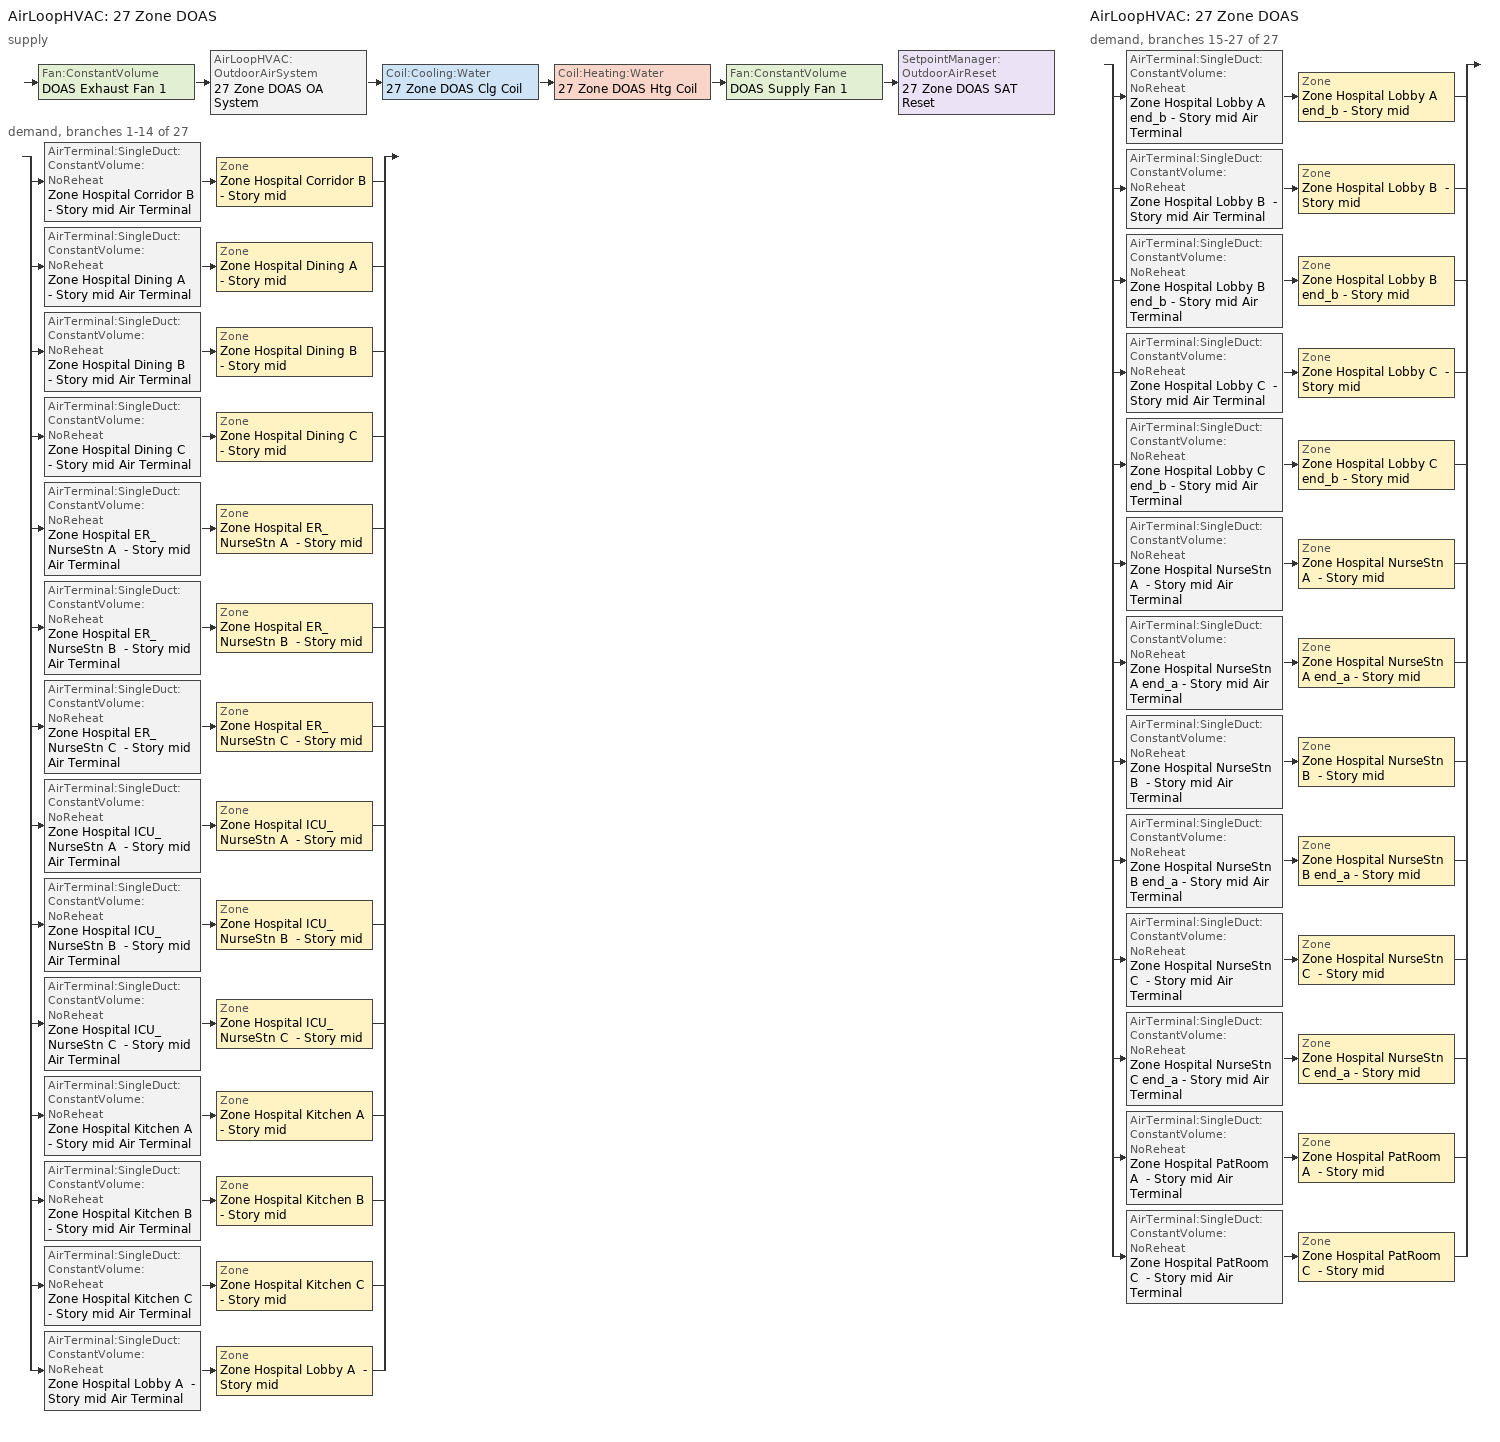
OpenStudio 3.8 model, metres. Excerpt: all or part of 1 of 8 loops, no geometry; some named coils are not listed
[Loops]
AirLoopHVAC '27 Zone DOAS'
 supply: Fan:ConstantVolume 'DOAS Exhaust Fan 1' > AirLoopHVAC:OutdoorAirSystem '27 Zone DOAS OA System' > Coil:Cooling:Water '27 Zone DOAS Clg Coil' > Coil:Heating:Water '27 Zone DOAS Htg Coil' > Fan:ConstantVolume 'DOAS Supply Fan 1' > SetpointManager:OutdoorAirReset '27 Zone DOAS SAT Reset'
 demand, branches 1-14 of 27: split
  | AirTerminal:SingleDuct:ConstantVolume:NoReheat 'Zone Hospital Corridor B  - Story mid Air Terminal' > Zone 'Zone Hospital Corridor B  - Story mid'
  | AirTerminal:SingleDuct:ConstantVolume:NoReheat 'Zone Hospital Dining A  - Story mid Air Terminal' > Zone 'Zone Hospital Dining A  - Story mid'
  | AirTerminal:SingleDuct:ConstantVolume:NoReheat 'Zone Hospital Dining B  - Story mid Air Terminal' > Zone 'Zone Hospital Dining B  - Story mid'
  | AirTerminal:SingleDuct:ConstantVolume:NoReheat 'Zone Hospital Dining C  - Story mid Air Terminal' > Zone 'Zone Hospital Dining C  - Story mid'
  | AirTerminal:SingleDuct:ConstantVolume:NoReheat 'Zone Hospital ER_NurseStn A  - Story mid Air Terminal' > Zone 'Zone Hospital ER_NurseStn A  - Story mid'
  | AirTerminal:SingleDuct:ConstantVolume:NoReheat 'Zone Hospital ER_NurseStn B  - Story mid Air Terminal' > Zone 'Zone Hospital ER_NurseStn B  - Story mid'
  | AirTerminal:SingleDuct:ConstantVolume:NoReheat 'Zone Hospital ER_NurseStn C  - Story mid Air Terminal' > Zone 'Zone Hospital ER_NurseStn C  - Story mid'
  | AirTerminal:SingleDuct:ConstantVolume:NoReheat 'Zone Hospital ICU_NurseStn A  - Story mid Air Terminal' > Zone 'Zone Hospital ICU_NurseStn A  - Story mid'
  | AirTerminal:SingleDuct:ConstantVolume:NoReheat 'Zone Hospital ICU_NurseStn B  - Story mid Air Terminal' > Zone 'Zone Hospital ICU_NurseStn B  - Story mid'
  | AirTerminal:SingleDuct:ConstantVolume:NoReheat 'Zone Hospital ICU_NurseStn C  - Story mid Air Terminal' > Zone 'Zone Hospital ICU_NurseStn C  - Story mid'
  | AirTerminal:SingleDuct:ConstantVolume:NoReheat 'Zone Hospital Kitchen A  - Story mid Air Terminal' > Zone 'Zone Hospital Kitchen A  - Story mid'
  | AirTerminal:SingleDuct:ConstantVolume:NoReheat 'Zone Hospital Kitchen B  - Story mid Air Terminal' > Zone 'Zone Hospital Kitchen B  - Story mid'
  | AirTerminal:SingleDuct:ConstantVolume:NoReheat 'Zone Hospital Kitchen C  - Story mid Air Terminal' > Zone 'Zone Hospital Kitchen C  - Story mid'
  | AirTerminal:SingleDuct:ConstantVolume:NoReheat 'Zone Hospital Lobby A  - Story mid Air Terminal' > Zone 'Zone Hospital Lobby A  - Story mid'
AirLoopHVAC '27 Zone DOAS'
 demand, branches 15-27 of 27: split
  | AirTerminal:SingleDuct:ConstantVolume:NoReheat 'Zone Hospital Lobby A end_b - Story mid Air Terminal' > Zone 'Zone Hospital Lobby A end_b - Story mid'
  | AirTerminal:SingleDuct:ConstantVolume:NoReheat 'Zone Hospital Lobby B  - Story mid Air Terminal' > Zone 'Zone Hospital Lobby B  - Story mid'
  | AirTerminal:SingleDuct:ConstantVolume:NoReheat 'Zone Hospital Lobby B end_b - Story mid Air Terminal' > Zone 'Zone Hospital Lobby B end_b - Story mid'
  | AirTerminal:SingleDuct:ConstantVolume:NoReheat 'Zone Hospital Lobby C  - Story mid Air Terminal' > Zone 'Zone Hospital Lobby C  - Story mid'
  | AirTerminal:SingleDuct:ConstantVolume:NoReheat 'Zone Hospital Lobby C end_b - Story mid Air Terminal' > Zone 'Zone Hospital Lobby C end_b - Story mid'
  | AirTerminal:SingleDuct:ConstantVolume:NoReheat 'Zone Hospital NurseStn A  - Story mid Air Terminal' > Zone 'Zone Hospital NurseStn A  - Story mid'
  | AirTerminal:SingleDuct:ConstantVolume:NoReheat 'Zone Hospital NurseStn A end_a - Story mid Air Terminal' > Zone 'Zone Hospital NurseStn A end_a - Story mid'
  | AirTerminal:SingleDuct:ConstantVolume:NoReheat 'Zone Hospital NurseStn B  - Story mid Air Terminal' > Zone 'Zone Hospital NurseStn B  - Story mid'
  | AirTerminal:SingleDuct:ConstantVolume:NoReheat 'Zone Hospital NurseStn B end_a - Story mid Air Terminal' > Zone 'Zone Hospital NurseStn B end_a - Story mid'
  | AirTerminal:SingleDuct:ConstantVolume:NoReheat 'Zone Hospital NurseStn C  - Story mid Air Terminal' > Zone 'Zone Hospital NurseStn C  - Story mid'
  | AirTerminal:SingleDuct:ConstantVolume:NoReheat 'Zone Hospital NurseStn C end_a - Story mid Air Terminal' > Zone 'Zone Hospital NurseStn C end_a - Story mid'
  | AirTerminal:SingleDuct:ConstantVolume:NoReheat 'Zone Hospital PatRoom A  - Story mid Air Terminal' > Zone 'Zone Hospital PatRoom A  - Story mid'
  | AirTerminal:SingleDuct:ConstantVolume:NoReheat 'Zone Hospital PatRoom C  - Story mid Air Terminal' > Zone 'Zone Hospital PatRoom C  - Story mid'
[Sizing:Zone] Zone Cooling Design Supply Air Temperature Input Method=SupplyAirTemperature; Zone Cooling Design Supply Air Temperature {C}=12.7778; Zone Cooling Design Supply Air Temperature Difference {deltaC}=11.11; Zone Heating Design Supply Air Temperature Input Method=SupplyAirTemperature; Zone Heating Design Supply Air Temperature {C}=40; Zone Heating Design Supply Air Temperature Difference {deltaC}=11.11; Zone Cooling Design Supply Air Humidity Ratio {kg-H2O/kg-air}=0.0085; Zone Heating Design Supply Air Humidity Ratio {kg-H2O/kg-air}=0.008; Cooling Design Air Flow Method=DesignDay; Heating Design Air Flow Method=DesignDay; Account for Dedicated Outdoor Air System=Yes; Dedicated Outdoor Air System Control Strategy=NeutralSupplyAir; Dedicated Outdoor Air Low Setpoint Temperature for Design {C}=15.556; Dedicated Outdoor Air High Setpoint Temperature for Design {C}=21.111; Zone Load Sizing Method=Sensible Load Only No Latent Load; Zone Latent Cooling Design Supply Air Humidity Ratio Input Method=HumidityRatioDifference; Zone Cooling Design Supply Air Humidity Ratio Difference {kgWater/kgDryAir}=0.005; Zone Latent Heating Design Supply Air Humidity Ratio Input Method=HumidityRatioDifference; Zone Humidification Design Supply Air Humidity Ratio Difference {kgWater/kgDryAir}=0.005
Zone Hospital NurseStn A end_a - Story mid; Zone Hospital NurseStn B end_a - Story mid; Zone Hospital NurseStn C end_a - Story mid; Zone Hospital NurseStn A  - Story mid; Zone Hospital NurseStn B  - Story mid; Zone Hospital NurseStn C  - Story mid; Zone Hospital ICU_NurseStn A  - Story mid; Zone Hospital ICU_NurseStn B  - Story mid; Zone Hospital ICU_NurseStn C  - Story mid; Zone Hospital Dining A  - Story mid; Zone Hospital Dining B  - Story mid; Zone Hospital Dining C  - Story mid; Zone Hospital Kitchen A  - Story mid; Zone Hospital Kitchen B  - Story mid; Zone Hospital Kitchen C  - Story mid; Zone Hospital PatRoom A  - Story mid; Zone Hospital Corridor B  - Story mid; Zone Hospital PatRoom C  - Story mid; Zone Hospital ER_NurseStn A  - Story mid; Zone Hospital ER_NurseStn B  - Story mid; Zone Hospital ER_NurseStn C  - Story mid; Zone Hospital Lobby A  - Story mid; Zone Hospital Lobby B  - Story mid; Zone Hospital Lobby C  - Story mid; Zone Hospital Lobby A end_b - Story mid; Zone Hospital Lobby B end_b - Story mid; Zone Hospital Lobby C end_b - Story mid
[Zone equipment]
Zone Hospital NurseStn A end_a - Story mid: Zone Hospital NurseStn A end_a - Story mid Air Terminal, Zone Hospital NurseStn A end_a - Story mid FCU
Zone Hospital NurseStn B end_a - Story mid: Zone Hospital NurseStn B end_a - Story mid Air Terminal, Zone Hospital NurseStn B end_a - Story mid FCU
Zone Hospital NurseStn C end_a - Story mid: Zone Hospital NurseStn C end_a - Story mid Air Terminal, Zone Hospital NurseStn C end_a - Story mid FCU
Zone Hospital NurseStn A  - Story mid: Zone Hospital NurseStn A  - Story mid Air Terminal, Zone Hospital NurseStn A  - Story mid FCU
Zone Hospital NurseStn B  - Story mid: Zone Hospital NurseStn B  - Story mid Air Terminal, Zone Hospital NurseStn B  - Story mid FCU
Zone Hospital NurseStn C  - Story mid: Zone Hospital NurseStn C  - Story mid Air Terminal, Zone Hospital NurseStn C  - Story mid FCU
Zone Hospital ICU_NurseStn A  - Story mid: Zone Hospital ICU_NurseStn A  - Story mid Air Terminal, Zone Hospital ICU_NurseStn A  - Story mid FCU
Zone Hospital ICU_NurseStn B  - Story mid: Zone Hospital ICU_NurseStn B  - Story mid Air Terminal, Zone Hospital ICU_NurseStn B  - Story mid FCU
Zone Hospital ICU_NurseStn C  - Story mid: Zone Hospital ICU_NurseStn C  - Story mid Air Terminal, Zone Hospital ICU_NurseStn C  - Story mid FCU
Zone Hospital Dining A  - Story mid: Zone Hospital Kitchen A  - Story mid Transfer Air Source, Zone Hospital Dining A  - Story mid Air Terminal, Zone Hospital Dining A  - Story mid FCU
Zone Hospital Dining B  - Story mid: Zone Hospital Kitchen B  - Story mid Transfer Air Source, Zone Hospital Dining B  - Story mid Air Terminal, Zone Hospital Dining B  - Story mid FCU
Zone Hospital Dining C  - Story mid: Zone Hospital Kitchen C  - Story mid Transfer Air Source, Zone Hospital Dining C  - Story mid Air Terminal, Zone Hospital Dining C  - Story mid FCU
Zone Hospital Kitchen A  - Story mid: Zone Hospital Kitchen A  - Story mid Exhaust Fan, Zone Hospital Kitchen A  - Story mid Air Terminal, Zone Hospital Kitchen A  - Story mid FCU
Zone Hospital Kitchen B  - Story mid: Zone Hospital Kitchen B  - Story mid Exhaust Fan, Zone Hospital Kitchen B  - Story mid Air Terminal, Zone Hospital Kitchen B  - Story mid FCU
Zone Hospital Kitchen C  - Story mid: Zone Hospital Kitchen C  - Story mid Exhaust Fan, Zone Hospital Kitchen C  - Story mid Air Terminal, Zone Hospital Kitchen C  - Story mid FCU
Zone Hospital PatRoom A  - Story mid: Zone Hospital PatRoom A  - Story mid Air Terminal, Zone Hospital PatRoom A  - Story mid FCU
Zone Hospital Corridor B  - Story mid: Zone Hospital Corridor B  - Story mid Air Terminal, Zone Hospital Corridor B  - Story mid FCU
Zone Hospital PatRoom C  - Story mid: Zone Hospital PatRoom C  - Story mid Air Terminal, Zone Hospital PatRoom C  - Story mid FCU
Zone Hospital ER_NurseStn A  - Story mid: Zone Hospital ER_NurseStn A  - Story mid Air Terminal, Zone Hospital ER_NurseStn A  - Story mid FCU
Zone Hospital ER_NurseStn B  - Story mid: Zone Hospital ER_NurseStn B  - Story mid Air Terminal, Zone Hospital ER_NurseStn B  - Story mid FCU
Zone Hospital ER_NurseStn C  - Story mid: Zone Hospital ER_NurseStn C  - Story mid Air Terminal, Zone Hospital ER_NurseStn C  - Story mid FCU
Zone Hospital Lobby A  - Story mid: Zone Hospital Lobby A  - Story mid Air Terminal, Zone Hospital Lobby A  - Story mid FCU
Zone Hospital Lobby B  - Story mid: Zone Hospital Lobby B  - Story mid Air Terminal, Zone Hospital Lobby B  - Story mid FCU
Zone Hospital Lobby C  - Story mid: Zone Hospital Lobby C  - Story mid Air Terminal, Zone Hospital Lobby C  - Story mid FCU
Zone Hospital Lobby A end_b - Story mid: Zone Hospital Lobby A end_b - Story mid Air Terminal, Zone Hospital Lobby A end_b - Story mid FCU
Zone Hospital Lobby B end_b - Story mid: Zone Hospital Lobby B end_b - Story mid Air Terminal, Zone Hospital Lobby B end_b - Story mid FCU
Zone Hospital Lobby C end_b - Story mid: Zone Hospital Lobby C end_b - Story mid Air Terminal, Zone Hospital Lobby C end_b - Story mid FCU
[Fan:ZoneExhaust] Availability Schedule=Hospital Kitchen Exhaust; Fan Total Efficiency=0.0273754; Pressure Rise {Pa}=124.544; System Availability Manager Coupling Mode=Decoupled
Name | Maximum Flow Rate {m3/s} | Flow Fraction Schedule | Balanced Exhaust Fraction Schedule
Zone Hospital Kitchen A  - Story mid Exhaust Fan; Zone Hospital Kitchen C  - Story mid Exhaust Fan | 0.123098 | Hospital Kitchen Exhaust | Hospital Kitchen Exhaust Fan Balanced Exhaust Fraction Schedule
Zone Hospital Kitchen A  - Story mid Transfer Air Source; Zone Hospital Kitchen C  - Story mid Transfer Air Source | 0.0548772
Zone Hospital Kitchen B  - Story mid Exhaust Fan | 0.779622 | Hospital Kitchen Exhaust | Hospital Kitchen Exhaust Fan Balanced Exhaust Fraction Schedule
Zone Hospital Kitchen B  - Story mid Transfer Air Source | 0.347556
[Refrigeration:WalkIn] Availability Schedule=Always On Discrete; Rated Total Heating Power {W}=0; Rated Circulation Fan Power {W}=0; Rated Total Lighting Power {W}=360; Lighting Schedule=Always On; Defrost Control Type=TimeSchedule; Temperature Termination Defrost Fraction to Ice=0.7; Insulated Floor Surface Area {m2}=33.4451; Insulated Floor U-Value {W/m2-K}=0.207
Name | Rated Coil Cooling Capacity {W} | Operating Temperature {C} | Rated Cooling Source Temperature {C} | Rated Cooling Coil Fan Power {W} | Defrost Type | Defrost Schedule | Defrost Drip-Down Schedule | Defrost Power {W} | WalkIn Zone Boundary 1
Hospital Cooler | 7912.92 | 2 | -3.88889 | 600 | OffCycle | Refrigeration Defrost Schedule | Refrigeration Dripdown Schedule | 0 | Refrigeration Walk In Zone Boundary 1
Hospital Freezer | 8059.45 | -23 | -28.3333 | 760 | Electric | Refrigeration Defrost Schedule 1 | Refrigeration Dripdown Schedule 1 | 4000 | Refrigeration Walk In Zone Boundary 2
[Refrigeration:WalkIn:ZoneBoundary] Zone=Zone Hospital Kitchen B  - Story mid; Total Insulated Surface Area Facing Zone {m2}=43.4; Insulated Surface U-Value Facing Zone {W/m2-K}=0.235; Area of Stocking Doors Facing Zone {m2}=2; Height of Stocking Doors Facing Zone {m}=2; Stocking Door Opening Schedule Name Facing Zone=door_wi_sched; Stocking Door Opening Protection Type Facing Zone=None
Refrigeration Walk In Zone Boundary 1; Refrigeration Walk In Zone Boundary 2
[AirLoopHVAC]
27 Zone DOAS: Availability Schedule=27 Zone DOAS Occ Sch; Design Supply Air Flow Rate {m3/s}=5.0048; Design Return Air Flow Fraction of Supply Air Flow=1
[Sizing:System]
27 Zone DOAS: Type of Load to Size On=VentilationRequirement; Design Outdoor Air Flow Rate {m3/s}=5.0048; Central Heating Maximum System Air Flow Ratio=1; Preheat Design Temperature {C}=7; Preheat Design Humidity Ratio {kg-H2O/kg-Air}=0.008; Precool Design Temperature {C}=12.8; Precool Design Humidity Ratio {kg-H2O/kg-Air}=0.008; Central Cooling Design Supply Air Temperature {C}=15.5556; Central Heating Design Supply Air Temperature {C}=21.1111; Sizing Option=Coincident; 100% Outdoor Air in Cooling=Yes; 100% Outdoor Air in Heating=Yes; Central Cooling Design Supply Air Humidity Ratio {kg-H2O/kg-Air}=0.0085; System Outdoor Air Method=ZoneSum; Zone Maximum Outdoor Air Fraction=1; Cooling Supply Air Flow Rate Per Floor Area {m3/s-m2}=0.00996765; Cooling Fraction of Autosized Cooling Supply Air Flow Rate=1; Cooling Supply Air Flow Rate Per Unit Cooling Capacity {m3/s-W}=3.94755e-05; Heating Supply Air Flow Rate Per Floor Area {m3/s-m2}=0.00996765; Heating Fraction of Autosized Heating Supply Air Flow Rate=1; Heating Fraction of Autosized Cooling Supply Air Flow Rate=1; Heating Supply Air Flow Rate Per Unit Heating Capacity {m3/s-W}=3.15882e-05; Cooling Design Capacity Method=CoolingDesignCapacity; Cooling Design Capacity {W}=115196; Cooling Design Capacity Per Floor Area {W/m2}=234.7; Fraction of Autosized Cooling Design Capacity=1; Heating Design Capacity Method=HeatingDesignCapacity; Heating Design Capacity {W}=220297; Heating Design Capacity Per Floor Area {W/m2}=157; Fraction of Autosized Heating Design Capacity=1; Central Cooling Capacity Control Method=OnOff; Occupant Diversity=1
[Fan:ConstantVolume] Availability Schedule=Always On Discrete; Fan Total Efficiency=0.5915; Pressure Rise {Pa}=1110.94; Maximum Flow Rate {m3/s}=5.0048; Motor Efficiency=0.91; Motor In Airstream Fraction=1
DOAS Supply Fan 1; DOAS Exhaust Fan 1
[Controller:OutdoorAir]
27 Zone DOAS Outdoor Air Controller: Minimum Outdoor Air Flow Rate {m3/s}=5.0048; Maximum Outdoor Air Flow Rate {m3/s}=5.0048; Economizer Control Type=FixedDryBulb; Economizer Control Action Type=ModulateFlow; Economizer Maximum Limit Dry-Bulb Temperature {C}=12.7778; Lockout Type=LockoutWithHeating; Minimum Limit Type=FixedMinimum; Minimum Outdoor Air Schedule=27 Zone DOAS Occ Sch; Minimum Fraction of Outdoor Air Schedule=Always On Discrete; Controller Mechanical Ventilation=27 Zone DOAS Mechanical Ventilation Controller; High Humidity Control=No; Heat Recovery Bypass Control Type=BypassWhenWithinEconomizerLimits; Economizer Operation Staging=InterlockedWithMechanicalCooling
[Controller:MechanicalVentilation]
27 Zone DOAS Mechanical Ventilation Controller: Availability Schedule=Always On Discrete; System Outdoor Air Method=ZoneSum
[AirLoopHVAC:OutdoorAirSystem]
27 Zone DOAS OA System: Controller=27 Zone DOAS Outdoor Air Controller
[SetpointManager:OutdoorAirReset]
27 Zone DOAS SAT Reset: Control Variable=Temperature; Setpoint at Outdoor Low Temperature {C}=21.1111; Outdoor Low Temperature {C}=12.7778; Setpoint at Outdoor High Temperature {C}=15.5556; Outdoor High Temperature {C}=21.1111; Setpoint Node or NodeList=27 Zone DOAS Supply Outlet Node
[AirTerminal:SingleDuct:ConstantVolume:NoReheat] Availability Schedule=Always On Discrete
Name | Maximum Air Flow Rate {m3/s}
Zone Hospital Corridor B  - Story mid Air Terminal | 0.11981
Zone Hospital Dining A  - Story mid Air Terminal; Zone Hospital Dining C  - Story mid Air Terminal | 0.0316037
Zone Hospital Dining B  - Story mid Air Terminal | 0.200157
Zone Hospital ER_NurseStn A  - Story mid Air Terminal; Zone Hospital ER_NurseStn C  - Story mid Air Terminal | 0.058512
Zone Hospital ER_NurseStn B  - Story mid Air Terminal | 0.370576
Zone Hospital ICU_NurseStn A  - Story mid Air Terminal; Zone Hospital ICU_NurseStn C  - Story mid Air Terminal | 0.0112772
Zone Hospital ICU_NurseStn B  - Story mid Air Terminal | 0.0714223
Zone Hospital Kitchen A  - Story mid Air Terminal; Zone Hospital Kitchen C  - Story mid Air Terminal | 0.130484
Zone Hospital Kitchen B  - Story mid Air Terminal | 0.8264
Zone Hospital Lobby A  - Story mid Air Terminal; Zone Hospital Lobby C  - Story mid Air Terminal | 0.0493761
Zone Hospital Lobby A end_b - Story mid Air Terminal; Zone Hospital Lobby C end_b - Story mid Air Terminal; Zone Hospital NurseStn A end_a - Story mid Air Terminal; Zone Hospital NurseStn C end_a - Story mid Air Terminal | 0.0303273
Zone Hospital Lobby B  - Story mid Air Terminal | 0.312715
Zone Hospital Lobby B end_b - Story mid Air Terminal; Zone Hospital NurseStn B end_a - Story mid Air Terminal | 0.192073
Zone Hospital NurseStn A  - Story mid Air Terminal; Zone Hospital NurseStn C  - Story mid Air Terminal | 0.178697
Zone Hospital NurseStn B  - Story mid Air Terminal | 1.13175
Zone Hospital PatRoom A  - Story mid Air Terminal; Zone Hospital PatRoom C  - Story mid Air Terminal | 0.273307
[Schedule:Ruleset]
Name | Default Day Schedule | Summer Design Day Schedule | Winter Design Day Schedule
Hospital Kitchen Exhaust | Hospital Kitchen Exhaust Default | Hospital Kitchen Exhaust Summer Design Day | Hospital Kitchen Exhaust Winter Design Day
Hospital Kitchen Exhaust Fan Balanced Exhaust Fraction Schedule | Hospital Kitchen Exhaust Fan Balanced Exhaust Fraction Schedule Default | Hospital Kitchen Exhaust Fan Balanced Exhaust Fraction Schedule Summer Design Day | Hospital Kitchen Exhaust Fan Balanced Exhaust Fraction Schedule Winter Design Day
Always On | Always On Default
door_wi_sched | door_wi_sched Default
Refrigeration Defrost Schedule | Refrigeration Defrost Schedule Default - Hospital Cooler
Refrigeration Dripdown Schedule | Refrigeration Dripdown Schedule Default - Hospital Cooler
Refrigeration Defrost Schedule 1 | Refrigeration Defrost Schedule Default - Hospital Freezer
Refrigeration Dripdown Schedule 1 | Refrigeration Dripdown Schedule Default - Hospital Freezer
27 Zone DOAS Occ Sch | 27 Zone DOAS Occ Sch Default | 27 Zone DOAS Occ Sch Summer Design Day | 27 Zone DOAS Occ Sch Winter Design Day
[Schedule:Day]
Hospital Kitchen Exhaust Default; Hospital Kitchen Exhaust Summer Design Day: No, 5, 0, 0, 18, 0, 1, 24, 0, 0
Hospital Kitchen Exhaust Winter Design Day: No, 7, 0, 0, 15, 0, 1, 24, 0, 0
Hospital Kitchen Exhaust Fan Balanced Exhaust Fraction Schedule Default; Hospital Kitchen Exhaust Fan Balanced Exhaust Fraction Schedule Winter Design Day; Hospital Kitchen Exhaust Fan Balanced Exhaust Fraction Schedule Summer Design Day; Hospital Kitchen Exhaust Fan Balanced Exhaust Fraction Schedule Default 1; Hospital Kitchen Exhaust Fan Balanced Exhaust Fraction Schedule Default 2: No, 7, 0, 0, 24, 0, 0.4458
Always On Default: No, 24, 0, 1
door_wi_sched Default: No, 6, 0, 0, 22, 0, 0.0625, 24, 0, 0
Refrigeration Defrost Schedule Default - Hospital Cooler; Refrigeration Dripdown Schedule Default - Hospital Cooler: 0, 59, 0, 24, 0, 0
Refrigeration Defrost Schedule Default - Hospital Freezer; Refrigeration Dripdown Schedule Default - Hospital Freezer: 0, 45, 0, 24, 0, 0
Hospital Kitchen Exhaust Wknd Day 1; Hospital Kitchen Exhaust Wknd Day 2: No, 24, 0, 0
27 Zone DOAS Occ Sch Default: 8, 0, 0, 21, 0, 1, 24, 0, 0
27 Zone DOAS Occ Sch Winter Design Day; 27 Zone DOAS Occ Sch Summer Design Day; Schedule Day 53: 24, 0, 1
Schedule Day 54: 11, 0, 0, 18, 0, 1, 24, 0, 0
[Schedule:Rule] Date Specification Type=DateRange; Start Month=1; End Month=12
Name | Schedule Ruleset | Rule Order | Day Schedule | Apply Saturday | Start Day | End Day | Apply Sunday
Schedule Rule 46 | Hospital Kitchen Exhaust | 1 | Hospital Kitchen Exhaust Wknd Day 1 | Yes | 6 | 29
Schedule Rule 47 | Hospital Kitchen Exhaust | 0 | Hospital Kitchen Exhaust Wknd Day 2 |  | 7 | 30 | Yes
Schedule Rule 24 | Hospital Kitchen Exhaust Fan Balanced Exhaust Fraction Schedule | 1 | Hospital Kitchen Exhaust Fan Balanced Exhaust Fraction Schedule Default 1 | Yes | 6 | 29
Schedule Rule 48 | Hospital Kitchen Exhaust Fan Balanced Exhaust Fraction Schedule | 0 | Hospital Kitchen Exhaust Fan Balanced Exhaust Fraction Schedule Default 2 |  | 7 | 30 | Yes
Schedule Rule 27 | 27 Zone DOAS Occ Sch | 1 | Schedule Day 53 | Yes | 6 | 29
Schedule Rule 50 | 27 Zone DOAS Occ Sch | 0 | Schedule Day 54 |  | 7 | 30 | Yes
[Schedule:Constant]
Always On Discrete: Value=1
